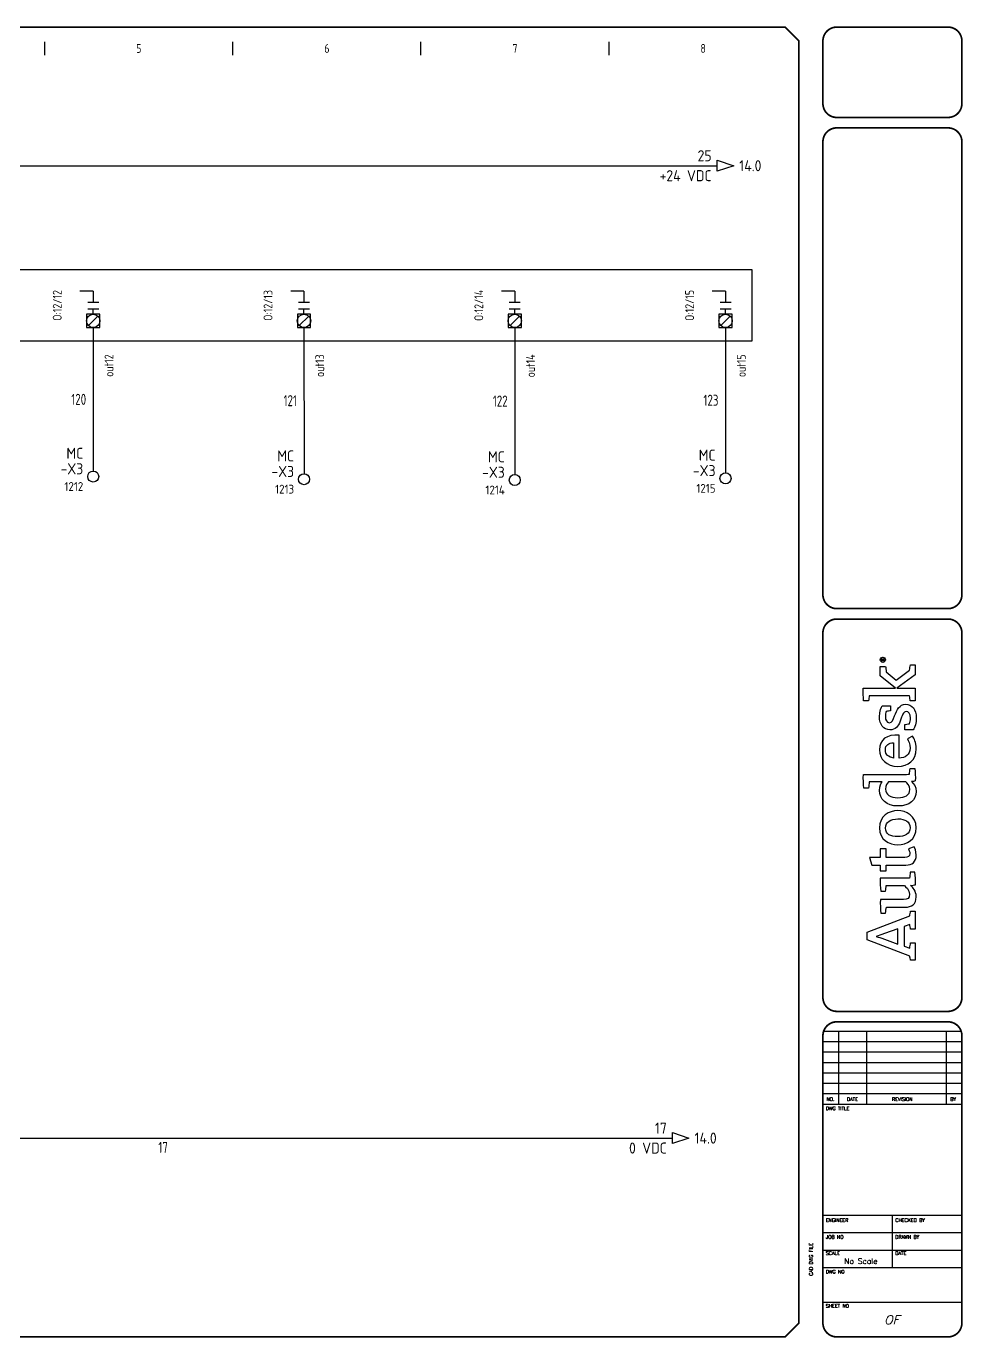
# Model space of a CAD drawing. Header units: millimetres. Extents: x 0 to 840, y 0 to 593.
# Drawn here: x 417 to 840, y 0 to 593 of the extents above; entities that cross this region are included whole.
import ezdxf
from ezdxf.enums import TextEntityAlignment as Align

# ---------------------------------------------------------------- set-up
doc = ezdxf.new("R2010")
doc.units = ezdxf.units.MM
doc.header["$LTSCALE"] = 10
doc.header["$MEASUREMENT"] = 0
for name, color, linetype in [('BLU_1.0mm^2', 5, 'Continuous'), ('DESC', 150, 'Continuous'), ('GRN_2.5mm^2', 3, 'Continuous'), ('GRY_0.5mm^2', 9, 'Continuous'), ('LAYER_1', 160, 'Continuous'), ('LOC', 8, 'Continuous'), ('MISC', 7, 'Continuous'), ('SYMS', 7, 'Continuous'), ('TAGS', 150, 'Continuous'), ('TERMS', 123, 'Continuous'), ('TITLE', 7, 'Continuous'), ('WIRENO', 72, 'Continuous'), ('WIREREF', 52, 'Continuous'), ('XREF', 7, 'Continuous')]:
    doc.layers.add(name, color=color, linetype=linetype)
doc.styles.add('ITALIC', font='ITALIC')
doc.styles.add('SIMPLEX', font='simplex')
doc.styles.add('WD_IEC', font='isocp2.shx', dxfattribs={"width": 0.9, "height": 4})

# ---------------------------------------------------------------- blocks, each defined once
blk = doc.blocks.new('PLCIO_25A5')
at = {"layer": 'SYMS'}
for p, q in [((-16, 16), (-16, 3.2)), ((678.75, 16), (-16, 16)), ((678.75, -16), (678.75, 16)), ((-3, 10), (-3, 4)), ((3, 10), (-3, 10)), ((-2.15, 4.85), (2.15, 9.15)), ((3, 4), (3, 10)), ((95.25, 6.5), (89.25, 6.5)), ((95.25, 6.5), (95.25, 1.5)), ((190.5, 6.5), (184.5, 6.5)), ((190.5, 6.5), (190.5, 1.5)), ((285.75, 6.5), (279.75, 6.5)), ((285.75, 6.5), (285.75, 1.5)), ((381, 6.5), (375, 6.5)), ((381, 6.5), (381, 1.5)), ((476.25, 6.5), (470.25, 6.5)), ((476.25, 6.5), (476.25, 1.5)), ((571.5, 6.5), (565.5, 6.5)), ((571.5, 6.5), (571.5, 1.5)), ((666.75, 6.5), (660.75, 6.5)), ((666.75, 6.5), (666.75, 1.5)), ((-16, 3.2), (-17.7, 1.5)), ((-17.7, 1.5), (-14.3, -1.89)), ((-3, 4), (3, 4)), ((-2.5, 1.5), (2.5, 1.5)), ((0, 4), (0, 1.5)), ((92.75, 1.5), (97.75, 1.5)), ((188, 1.5), (193, 1.5)), ((283.25, 1.5), (288.25, 1.5)), ((378.5, 1.5), (383.5, 1.5)), ((473.75, 1.5), (478.75, 1.5)), ((569, 1.5), (574, 1.5)), ((664.25, 1.5), (669.25, 1.5)), ((-14.3, -1.89), (-16, -3.59)), ((-16, -3.59), (-16, -16)), ((-3, -4), (-3, -10)), ((3, -4), (-3, -4)), ((-2.5, -1.5), (2.5, -1.5)), ((-2.15, -9.15), (2.15, -4.85)), ((0, -4), (0, -1.5)), ((3, -10), (3, -4)), ((92.25, -4), (92.25, -10)), ((98.25, -4), (92.25, -4)), ((92.75, -1.5), (97.75, -1.5)), ((93.1, -9.15), (97.4, -4.85)), ((95.25, -4), (95.25, -1.5)), ((98.25, -10), (98.25, -4)), ((187.5, -4), (187.5, -10)), ((193.5, -4), (187.5, -4)), ((188, -1.5), (193, -1.5)), ((188.35, -9.15), (192.65, -4.85)), ((190.5, -4), (190.5, -1.5)), ((193.5, -10), (193.5, -4)), ((282.75, -4), (282.75, -10)), ((288.75, -4), (282.75, -4)), ((283.25, -1.5), (288.25, -1.5)), ((283.6, -9.15), (287.9, -4.85)), ((285.75, -4), (285.75, -1.5)), ((288.75, -10), (288.75, -4)), ((378, -4), (378, -10)), ((384, -4), (378, -4)), ((378.5, -1.5), (383.5, -1.5)), ((378.85, -9.15), (383.15, -4.85)), ((381, -4), (381, -1.5)), ((384, -10), (384, -4)), ((473.25, -4), (473.25, -10)), ((479.25, -4), (473.25, -4)), ((473.75, -1.5), (478.75, -1.5)), ((474.1, -9.15), (478.4, -4.85)), ((476.25, -4), (476.25, -1.5)), ((479.25, -10), (479.25, -4)), ((568.5, -4), (568.5, -10)), ((574.5, -4), (568.5, -4)), ((569, -1.5), (574, -1.5)), ((569.35, -9.15), (573.65, -4.85)), ((571.5, -4), (571.5, -1.5)), ((574.5, -10), (574.5, -4)), ((663.75, -4), (663.75, -10)), ((669.75, -4), (663.75, -4)), ((664.25, -1.5), (669.25, -1.5)), ((664.6, -9.15), (668.9, -4.85)), ((666.75, -4), (666.75, -1.5)), ((669.75, -10), (669.75, -4)), ((-3, -10), (3, -10)), ((92.25, -10), (98.25, -10)), ((187.5, -10), (193.5, -10)), ((282.75, -10), (288.75, -10)), ((378, -10), (384, -10)), ((473.25, -10), (479.25, -10)), ((568.5, -10), (574.5, -10)), ((663.75, -10), (669.75, -10)), ((-16, -16), (678.75, -16))]:
    blk.add_line(p, q, dxfattribs=at)
for centre in [(0, 7), (0, -7), (95.25, -7), (190.5, -7), (285.75, -7), (381, -7), (476.25, -7), (571.5, -7), (666.75, -7)]:
    blk.add_circle(centre, 3.04, dxfattribs=at)
at = {"style": 'WD_IEC', "width": 0.8}
for tag, p in [('LOC', (-42, 0)), ('TAG_1', (-10.29, 0))]:
    blk.add_attdef(tag, text='', height=4, rotation=90, dxfattribs=at).set_placement(p, align=Align.CENTER)
at = {"layer": 'SYMS', "style": 'WD_IEC', "width": 0.9}
blk.add_attdef('TERMDESC10R', text='', height=4, rotation=90, dxfattribs=at).set_placement((4.08, 18), align=Align.TOP_LEFT)
for tag, p in [('DESCA10', (-3, 22)), ('DESCB10', (2, 22)), ('DESCC10', (7, 22)), ('DESCD10', (12, 22)), ('DESCE10', (17, 22)), ('DESCA11', (92.25, 22)), ('DESCB11', (97.25, 22)), ('DESCC11', (102.25, 22)), ('DESCD11', (107.25, 22)), ('DESCE11', (112.25, 22)), ('DESCA12', (187.5, 22)), ('DESCB12', (192.5, 22)), ('DESCC12', (197.5, 22)), ('DESCD12', (202.5, 22)), ('DESCE12', (207.5, 22)), ('DESCA13', (282.75, 22)), ('DESCB13', (287.75, 22)), ('DESCC13', (292.75, 22)), ('DESCD13', (297.75, 22)), ('DESCE13', (302.75, 22)), ('DESCA14', (378, 22)), ('DESCB14', (383, 22)), ('DESCC14', (388, 22)), ('DESCD14', (393, 22)), ('DESCE14', (398, 22)), ('DESCA15', (473.25, 22)), ('DESCB15', (478.25, 22)), ('DESCC15', (483.25, 22)), ('DESCD15', (488.25, 22)), ('DESCE15', (493.25, 22)), ('DESCA16', (568.5, 22)), ('DESCB16', (573.5, 22)), ('DESCC16', (578.5, 22)), ('DESCD16', (583.5, 22)), ('DESCE16', (588.5, 22)), ('DESCA17', (663.75, 22)), ('DESCB17', (668.75, 22)), ('DESCC17', (673.75, 22)), ('DESCD17', (678.75, 22)), ('DESCE17', (683.75, 22))]:
    blk.add_attdef(tag, p, '', height=4, rotation=90, dxfattribs=at)
for tag, p in [('TERM10R', (-6, 8.5)), ('TERM10L', (-6, -8.5)), ('TERM11', (89.25, -10)), ('TERM12', (184.5, -10)), ('TERM13', (279.75, -10)), ('TERM14', (375, -10)), ('TERM15', (470.25, -10)), ('TERM16', (565.5, -10)), ('TERM17', (660.75, -10))]:
    blk.add_attdef(tag, text='', height=4, rotation=90, dxfattribs=at).set_placement(p, align=Align.CENTER)
at = {"layer": 'SYMS', "style": 'WD_IEC', "width": 0.9, "flags": 1}
for tag, p in [('X2TERM10R', (0, 10)), ('X8TERM10L', (0, -10)), ('X8TERM11L', (95.25, -10)), ('X8TERM12L', (190.5, -10)), ('X8TERM13L', (285.75, -10)), ('X8TERM14L', (381, -10)), ('X8TERM15L', (476.25, -10)), ('X8TERM16L', (571.5, -10)), ('X8TERM17L', (666.75, -10))]:
    blk.add_attdef(tag, text='', height=0.64, rotation=90, dxfattribs=at).set_placement(p, align=Align.RIGHT)
at = {"layer": 'SYMS', "style": 'WD_IEC', "width": 0.8}
blk.add_attdef('TAGA10', text='', height=4, rotation=90, dxfattribs=at).set_placement((5, 0), align=Align.TOP_CENTER)
for tag, p in [('TAGA11', (90.25, 0)), ('TAGA12', (185.5, 0)), ('TAGA13', (280.75, 0)), ('TAGA14', (376, 0)), ('TAGA15', (471.25, 0)), ('TAGA16', (566.5, 0)), ('TAGA17', (661.75, 0))]:
    blk.add_attdef(tag, text='', height=4, rotation=90, dxfattribs=at).set_placement(p, align=Align.MIDDLE_CENTER)
at = {"layer": 'SYMS', "style": 'WD_IEC', "width": 0.9}
for tag, p in [('TERMDESC12', (192.5, -11.5)), ('TERMDESC13', (287.75, -11.5)), ('TERMDESC14', (383, -11.5)), ('TERMDESC15', (478.25, -11.5)), ('TERMDESC16', (573.5, -11.5)), ('TERMDESC17', (668.75, -11.5)), ('TERMDESC11', (97.25, -11.5)), ('TERMDESC10L', (2, -18))]:
    blk.add_attdef(tag, text='', height=4, rotation=90, dxfattribs=at).set_placement(p, align=Align.TOP_RIGHT)
blk = doc.blocks.new('AI9-BLK2')
at = {"layer": 'LAYER_1', "color": 7}
blk.add_circle((0, 0), 2.03, dxfattribs=at)
blk.add_open_spline([(1.7, 0), (1.7, -1), (1, -1.8), (0, -1.8), (-1, -1.8), (-1.7, -1), (-1.7, 0), (-1.7, 1), (-1, 1.8), (0, 1.8), (1, 1.8), (1.7, 1), (1.7, 0)], degree=3, knots=[0, 0, 0, 0, 1, 1, 1, 2, 2, 2, 3, 3, 3, 4, 4, 4, 4], dxfattribs=at)
blk = doc.blocks.new('AI9-BLK1')
at = {"layer": 'LAYER_1', "color": 7}
for points, knots in [([(0.7, -1.1), (0.7, -1.1), (0.2, -0.4), (0.2, -0.4), (0.1, -0.2), (0, -0.2), (-0.1, -0.1), (0.3, 0), (0.5, 0.2), (0.5, 0.5), (0.5, 0.8), (0.3, 1.1), (-0.2, 1.1), (-0.2, 1.1), (-0.8, 1.1), (-0.8, 1.1), (-0.8, 1.1), (-0.8, -1.1), (-0.8, -1.1), (-0.8, -1.1), (-0.5, -1.1), (-0.5, -1.1), (-0.5, -1.1), (-0.5, -0.1), (-0.5, -0.1), (-0.4, -0.1), (-0.3, -0.2), (-0.2, -0.3), (-0.2, -0.3), (0.3, -1.1), (0.3, -1.1), (0.3, -1.1), (0.7, -1.1), (0.7, -1.1)], [0, 0, 0, 0, 1, 1, 1, 2, 2, 2, 3, 3, 3, 4, 4, 4, 5, 5, 5, 6, 6, 6, 7, 7, 7, 8, 8, 8, 9, 9, 9, 10, 10, 10, 11, 11, 11, 11]), ([(0.2, 0.5), (0.2, 0.2), (-0.1, 0.1), (-0.3, 0.1), (-0.3, 0.1), (-0.5, 0.1), (-0.5, 0.1), (-0.5, 0.1), (-0.5, 0.8), (-0.5, 0.8), (-0.5, 0.8), (-0.2, 0.8), (-0.2, 0.8), (0.1, 0.8), (0.2, 0.7), (0.2, 0.5)], [0, 0, 0, 0, 1, 1, 1, 2, 2, 2, 3, 3, 3, 4, 4, 4, 5, 5, 5, 5])]:
    blk.add_open_spline(points, degree=3, knots=knots, dxfattribs=at)
blk = doc.blocks.new('LOGO')
for points, knots in [([(35.2, 4.3), (35.2, 4.3), (22.1, 38.1), (22.1, 38.1), (22.1, 38.1), (16.1, 38.1), (16.1, 38.1), (16.1, 38.1), (3.2, 4.3), (3.2, 4.3), (2.2, 4.2), (0.9, 4), (0, 3.7), (0, 3.7), (0, 0), (0, 0), (0, 0), (13.7, 0), (13.7, 0), (13.7, 0), (13.7, 3.7), (13.7, 3.7), (12.4, 4), (10.9, 4.3), (9.5, 4.4), (9.5, 4.4), (11.1, 8.8), (11.1, 8.8), (11.1, 8.8), (26.8, 8.8), (26.8, 8.8), (26.8, 8.8), (28.4, 4.3), (28.4, 4.3), (27, 4.2), (25.8, 4), (24.5, 3.7), (24.5, 3.7), (24.5, 0), (24.5, 0), (24.5, 0), (38.7, 0), (38.7, 0), (38.7, 0), (38.7, 3.7), (38.7, 3.7), (37.9, 3.9), (36, 4.3), (35.2, 4.3)], [0, 0, 0, 0, 1, 1, 1, 2, 2, 2, 3, 3, 3, 4, 4, 4, 5, 5, 5, 6, 6, 6, 7, 7, 7, 8, 8, 8, 9, 9, 9, 10, 10, 10, 11, 11, 11, 12, 12, 12, 13, 13, 13, 14, 14, 14, 15, 15, 15, 16, 16, 16, 16]), ([(70.8, 23.1), (70.8, 23.1), (70.8, 27.7), (70.8, 27.7), (70.8, 27.7), (75.3, 27.7), (75.3, 27.7), (75.3, 27.7), (75.3, 34.3), (75.3, 34.3), (75.3, 34.3), (81.3, 36.2), (81.3, 36.2), (81.3, 36.2), (81.3, 27.7), (81.3, 27.7), (81.3, 27.7), (88, 27.7), (88, 27.7), (88, 27.7), (88, 23.1), (88, 23.1), (88, 23.1), (81.3, 23.1), (81.3, 23.1), (81.3, 23.1), (81.3, 8.4), (81.3, 8.4), (81.3, 5.6), (82.1, 4.3), (84.3, 4.3), (86, 4.3), (87.5, 5.1), (88, 5.5), (88, 5.5), (89.7, 0.9), (89.7, 0.9), (88.7, 0.3), (86.5, -0.7), (83.2, -0.7), (77.6, -0.7), (75.3, 2.4), (75.3, 7.4), (75.3, 7.4), (75.3, 23.1), (75.3, 23.1), (75.3, 23.1), (70.8, 23.1), (70.8, 23.1)], [0, 0, 0, 0, 1, 1, 1, 2, 2, 2, 3, 3, 3, 4, 4, 4, 5, 5, 5, 6, 6, 6, 7, 7, 7, 8, 8, 8, 9, 9, 9, 10, 10, 10, 11, 11, 11, 12, 12, 12, 13, 13, 13, 14, 14, 14, 15, 15, 15, 16, 16, 16, 16]), ([(147.1, 4.7), (147.1, 5.4), (147, 6.1), (147, 6.9), (147, 6.9), (147, 41.1), (147, 41.1), (143.4, 41.2), (139.3, 41), (136.1, 40.7), (136.1, 40.7), (136.1, 37), (136.1, 37), (137.7, 36.8), (139.6, 36.6), (141, 36.4), (141, 36.4), (141, 36.4), (141, 36.4), (141, 36.4), (141, 26.2), (141, 26.2), (140, 27.1), (138, 28.4), (134.3, 28.4), (127.3, 28.4), (122, 22.6), (122, 13.8), (122, 4.5), (126.6, -0.7), (133.4, -0.7), (137.1, -0.7), (139.6, 1.1), (141.3, 3.1), (141.3, 2.1), (141.6, 0.6), (141.8, 0), (145.2, -0.2), (148.7, 0.1), (151.7, 0.4), (151.7, 0.4), (151.7, 4.1), (151.7, 4.1), (150.2, 4.2), (148.4, 4.5), (147.1, 4.7)], [0, 0, 0, 0, 1, 1, 1, 2, 2, 2, 3, 3, 3, 4, 4, 4, 5, 5, 5, 6, 6, 6, 7, 7, 7, 8, 8, 8, 9, 9, 9, 10, 10, 10, 11, 11, 11, 12, 12, 12, 13, 13, 13, 14, 14, 14, 15, 15, 15, 15]), ([(229.4, 4.6), (229.4, 4.6), (221.5, 15.2), (221.5, 15.2), (221.5, 15.2), (228, 23), (228, 23), (229.4, 23.1), (231.3, 23.3), (232.4, 23.6), (232.4, 23.6), (232.4, 27.7), (232.4, 27.7), (232.4, 27.7), (225, 27.7), (225, 27.7), (225, 27.7), (215.2, 15.6), (215.2, 15.6), (215.2, 15.6), (215.2, 41.2), (215.2, 41.2), (211.8, 41.3), (208.2, 41.2), (205.1, 40.9), (205.1, 40.9), (205.1, 36.9), (205.1, 36.9), (206.5, 36.8), (208, 36.6), (209.1, 36.5), (209.1, 36.5), (209.1, 4.5), (209.1, 4.5), (207.8, 4.4), (206.3, 4.2), (205.1, 4), (205.1, 4), (205.1, 0), (205.1, 0), (205.1, 0), (215.2, 0), (215.2, 0), (215.2, 0), (215.2, 14.5), (215.2, 14.5), (215.2, 14.5), (225.6, 0), (225.6, 0), (225.6, 0), (233.7, 0), (233.7, 0), (233.7, 0), (233.7, 3.8), (233.7, 3.8), (232.2, 4.2), (230.6, 4.4), (229.4, 4.6)], [0, 0, 0, 0, 1, 1, 1, 2, 2, 2, 3, 3, 3, 4, 4, 4, 5, 5, 5, 6, 6, 6, 7, 7, 7, 8, 8, 8, 9, 9, 9, 10, 10, 10, 11, 11, 11, 12, 12, 12, 13, 13, 13, 14, 14, 14, 15, 15, 15, 16, 16, 16, 17, 17, 17, 18, 18, 18, 19, 19, 19, 19]), ([(12.8, 13.8), (12.8, 13.8), (16.6, 24.3), (16.6, 24.3), (17.8, 27.5), (18.2, 28.8), (18.8, 30.9), (18.8, 30.9), (18.9, 30.9), (18.9, 30.9), (19.6, 28.9), (20, 27.5), (21.1, 24.3), (21.1, 24.3), (24.9, 13.8), (24.9, 13.8), (24.9, 13.8), (12.8, 13.8), (12.8, 13.8)], [0, 0, 0, 0, 1, 1, 1, 2, 2, 2, 3, 3, 3, 4, 4, 4, 5, 5, 5, 6, 6, 6, 6]), ([(59.7, -0.1), (59.5, 0.6), (59.2, 2.6), (59.1, 3.8), (57.8, 2), (54.9, -0.7), (50.2, -0.7), (44.2, -0.7), (42, 3.1), (42, 8.1), (42, 8.1), (42, 22.9), (42, 22.9), (40.6, 23.2), (38.8, 23.4), (37.3, 23.5), (37.3, 23.5), (37.3, 27.3), (37.3, 27.3), (40.3, 27.6), (44.4, 27.8), (48, 27.6), (48, 27.6), (48, 9.3), (48, 9.3), (48, 6.2), (49.1, 4.5), (52.3, 4.5), (55.8, 4.5), (58.4, 7.9), (59, 8.6), (59, 8.6), (59, 23), (59, 23), (57.8, 23.2), (56, 23.4), (54.6, 23.5), (54.6, 23.5), (54.6, 27.3), (54.6, 27.3), (57.6, 27.7), (61.5, 27.8), (65, 27.7), (65, 27.7), (65, 4.6), (65, 4.6), (66.3, 4.4), (68.1, 4.2), (69.6, 4.1), (69.6, 4.1), (69.6, 0.3), (69.6, 0.3), (66.7, 0), (63, -0.2), (59.7, -0.1)], [0, 0, 0, 0, 1, 1, 1, 2, 2, 2, 3, 3, 3, 4, 4, 4, 5, 5, 5, 6, 6, 6, 7, 7, 7, 8, 8, 8, 9, 9, 9, 10, 10, 10, 11, 11, 11, 12, 12, 12, 13, 13, 13, 14, 14, 14, 15, 15, 15, 16, 16, 16, 17, 17, 17, 18, 18, 18, 18]), ([(104.8, -0.7), (95.2, -0.7), (91.4, 7), (91.4, 13.8), (91.4, 20.6), (95.1, 28.4), (104.6, 28.4), (114.1, 28.4), (118.3, 20.8), (118.3, 14), (118.3, 7.2), (114.2, -0.7), (104.8, -0.7)], [0, 0, 0, 0, 1, 1, 1, 2, 2, 2, 3, 3, 3, 4, 4, 4, 4]), ([(104.5, 23.6), (99.6, 23.6), (97.8, 19.5), (97.8, 14), (97.8, 8.5), (99.9, 4.1), (104.8, 4.1), (109.8, 4.1), (111.8, 8.2), (111.8, 13.8), (111.8, 19.3), (109.5, 23.6), (104.5, 23.6)], [0, 0, 0, 0, 1, 1, 1, 2, 2, 2, 3, 3, 3, 4, 4, 4, 4]), ([(141, 7.6), (140.3, 6.7), (138.2, 4.3), (135, 4.3), (130.5, 4.3), (128.5, 8.1), (128.5, 13.8), (128.5, 19.6), (130.9, 23.5), (135.4, 23.5), (138.3, 23.5), (139.9, 22.3), (141, 21.3), (141, 21.3), (141, 7.6), (141, 7.6)], [0, 0, 0, 0, 1, 1, 1, 2, 2, 2, 3, 3, 3, 4, 4, 4, 5, 5, 5, 5]), ([(167.6, 4.1), (171.4, 4.1), (173.8, 5.5), (175, 6.2), (175, 6.2), (177.1, 2.1), (177.1, 2.1), (175.5, 1.1), (172.6, -0.7), (167.2, -0.7), (158.2, -0.7), (153.3, 5.5), (153.3, 14), (153.3, 22.5), (158.9, 28.4), (166.4, 28.4), (174.6, 28.4), (178.7, 22.5), (177.9, 12.9), (177.9, 12.9), (159.8, 12.9), (159.8, 12.9), (160, 7.9), (162.3, 4.1), (167.6, 4.1)], [0, 0, 0, 0, 1, 1, 1, 2, 2, 2, 3, 3, 3, 4, 4, 4, 5, 5, 5, 6, 6, 6, 7, 7, 7, 8, 8, 8, 8]), ([(172, 17.3), (171.9, 20.8), (170.4, 23.7), (166.3, 23.7), (162.6, 23.7), (160.6, 21.2), (159.9, 17.3), (159.9, 17.3), (172, 17.3), (172, 17.3)], [0, 0, 0, 0, 1, 1, 1, 2, 2, 2, 3, 3, 3, 3]), ([(193.3, 16.4), (190.2, 17.6), (187.8, 18.3), (187.8, 20.5), (187.8, 22.6), (189.9, 23.7), (192.6, 23.7), (194.1, 23.7), (195.6, 23.5), (196.8, 23.1), (196.9, 21.9), (197.1, 20.1), (197.3, 19.6), (197.3, 19.6), (201.3, 19.6), (201.3, 19.6), (201.3, 19.6), (201.3, 26.1), (201.3, 26.1), (200.2, 26.8), (197.1, 28.4), (192.4, 28.4), (186.5, 28.4), (182.2, 25), (182.2, 20.1), (182.2, 15.7), (184.9, 13.4), (189.1, 11.9), (193.4, 10.4), (196.7, 9.3), (196.7, 7.2), (196.7, 5.1), (195, 3.9), (191.4, 3.9), (189.9, 3.9), (188.1, 4.1), (187, 4.6), (186.9, 5.9), (186.6, 7.8), (186.3, 8.4), (186.3, 8.4), (182.3, 8.4), (182.3, 8.4), (182.3, 8.4), (182.3, 1.6), (182.3, 1.6), (182.3, 1.6), (182.3, 1.6), (182.3, 1.6), (184.1, 0.5), (187.5, -0.8), (191.8, -0.8), (198.3, -0.8), (202.4, 2.6), (202.4, 7.8), (202.4, 12.5), (197.8, 14.6), (193.3, 16.4)], [0, 0, 0, 0, 1, 1, 1, 2, 2, 2, 3, 3, 3, 4, 4, 4, 5, 5, 5, 6, 6, 6, 7, 7, 7, 8, 8, 8, 9, 9, 9, 10, 10, 10, 11, 11, 11, 12, 12, 12, 13, 13, 13, 14, 14, 14, 15, 15, 15, 16, 16, 16, 17, 17, 17, 18, 18, 18, 19, 19, 19, 19])]:
    blk.add_open_spline(points, degree=3, knots=knots)
for name, p in [('AI9-BLK2', (237.6, 25.7)), ('AI9-BLK1', (237.8, 25.7))]:
    blk.add_blockref(name, p)
blk = doc.blocks.new('acade_title')
at = {"layer": 'SYMS'}
for p, q in [((425, 580), (425, 586)), ((510, 580), (510, 586)), ((595, 580), (595, 586)), ((680, 580), (680, 586))]:
    blk.add_line(p, q, dxfattribs=at)
at = {"layer": 'TITLE'}
for p, q in [((765.79, 586.36), (765.79, 551.29)), ((776.63, 138.97), (839.44, 138.97)), ((783.7, 138.97), (783.7, 106)), ((796.26, 138.97), (796.26, 106)), ((832.38, 138.97), (832.38, 106)), ((776.63, 134.26), (839.44, 134.26)), ((776.63, 129.55), (839.44, 129.55)), ((776.63, 124.84), (839.44, 124.84)), ((776.63, 120.13), (839.44, 120.13)), ((776.63, 115.42), (839.44, 115.42)), ((776.63, 110.71), (839.44, 110.71)), ((776.63, 106), (839.44, 106)), ((765.79, 7.07), (765.79, 55.62)), ((776.63, 55.75), (839.44, 55.75)), ((808.04, 32.19), (808.04, 55.75)), ((776.63, 47.89), (839.44, 47.89)), ((776.63, 40.04), (839.44, 40.04)), ((776.63, 32.19), (839.44, 32.19)), ((776.63, 16.49), (839.44, 16.49))]:
    blk.add_line(p, q, dxfattribs=at)
at = {"layer": 'TITLE', "const_width": 0.784}
blk.add_lwpolyline([(765.79, 7.07), (765.79, 586.36), (759.5, 592.64), (7.07, 592.64), (0.79, 586.36), (0.79, 7.07), (7.07, 0.79), (759.5, 0.79)], close=True, dxfattribs=at)
for points in [[(782.91, 592.64, 0.414214), (776.63, 586.36, 0.414214)], [(839.44, 586.36, 0.414214), (833.16, 592.64, 0.414214)], [(776.63, 558.09, 0.414214), (782.91, 551.81, 0.414214)], [(833.16, 551.81, 0.414214), (839.44, 558.09, 0.414214)], [(782.91, 547.1, 0.414214), (776.63, 540.82, 0.414214)], [(839.44, 540.82, 0.414214), (833.16, 547.1, 0.414214)], [(776.63, 336.15, 0.414214), (782.91, 329.87, 0.414214)], [(833.16, 329.87, 0.414214), (839.44, 336.15, 0.414214)], [(782.91, 325.16, 0.414214), (776.63, 318.88, 0.414214)], [(839.44, 318.88, 0.414214), (833.16, 325.16, 0.414214)], [(776.63, 154.15, 0.414214), (782.91, 147.87, 0.414214)], [(833.16, 147.87, 0.414214), (839.44, 154.15, 0.414214)], [(782.91, 143.16, 0.414214), (776.63, 136.88, 0.414214)], [(839.44, 136.88, 0.414214), (833.16, 143.16, 0.414214)], [(776.63, 7.07, 0.414214), (782.91, 0.79, 0.414214)], [(833.16, 0.79, 0.414214), (839.44, 7.07, 0.414214)]]:
    blk.add_lwpolyline(points, format="xyb", dxfattribs=at)
for points in [[(833.16, 592.64), (782.91, 592.64)], [(776.63, 586.36), (776.63, 558.09)], [(839.44, 586.36), (839.44, 558.09)], [(833.16, 551.81), (782.91, 551.81)], [(833.16, 547.1), (782.91, 547.1)], [(776.63, 540.82), (776.63, 336.15)], [(839.44, 540.82), (839.44, 336.15)], [(782.91, 329.87), (833.16, 329.87)], [(782.91, 325.16), (833.16, 325.16)], [(782.91, 147.87), (833.16, 147.87)], [(782.91, 143.16), (833.16, 143.16)], [(776.63, 136.88), (776.63, 7.07)], [(839.44, 136.88), (839.44, 7.07)], [(782.91, 0.79), (833.16, 0.79)]]:
    blk.add_lwpolyline(points, dxfattribs=at)
at = {"layer": 'TITLE', "color": 7, "const_width": 0.784}
for points in [[(776.63, 318.88), (776.63, 154.15)], [(839.44, 318.88), (839.44, 154.15)]]:
    blk.add_lwpolyline(points, dxfattribs=at)
at = {"xscale": 0.571500000000015, "yscale": 0.571500000000015, "zscale": 0.571500000000015, "rotation": 90}
blk.add_blockref('LOGO', (818.39, 170.97), dxfattribs=at)
at = {"layer": 'SYMS', "style": 'WD_IEC', "width": 0.9}
for s, p in [('5', (467.5, 581)), ('6', (552.5, 581)), ('7', (637.5, 581)), ('8', (722.5, 581))]:
    blk.add_text(s, height=4, dxfattribs=at).set_placement(p, align=Align.CENTER)
at = {"layer": 'TITLE', "color": 1}
for s, height, style, p in [('NO.', 1.57, 'SIMPLEX', (780.03, 108.22)), ('DATE', 1.57, 'SIMPLEX', (789.98, 108.22)), ('REVISION', 1.57, 'SIMPLEX', (812.49, 108.22)), ('BY', 1.57, 'SIMPLEX', (835.52, 108.22)), ('OF', 4, 'ITALIC', (807.77, 8.51))]:
    blk.add_text(s, height=height, dxfattribs=dict(at, style=style)).set_placement(p, align=Align.MIDDLE)
at = {"layer": 'TITLE', "color": 1, "style": 'SIMPLEX'}
for s, p in [('DWG TITLE', (777.94, 103.25)), ('ENGINEER', (777.94, 52.74)), ('CHECKED BY', (809.35, 52.74)), ('JOB NO', (777.94, 45.15)), ('DRAWN BY', (809.35, 45.15)), ('SCALE', (777.94, 37.82)), ('DATE', (809.35, 37.82)), ('DWG NO', (777.94, 29.44)), ('SHEET NO', (777.94, 14))]:
    blk.add_text(s, height=1.57, dxfattribs=at).set_placement(p)
blk.add_text('CAD DWG FILE', height=1.5703, rotation=90, dxfattribs=at).set_placement((772.05, 28.4))
at = {"layer": 'TITLE', "color": 1, "style": 'ITALIC'}
for tag, height, p in [('TITLE#1', 3, (806.47, 85.58)), ('TITLE#2', 3, (806.47, 80.5)), ('TITLE#3', 3, (806.47, 75.41)), ('TITLE#4', 3, (806.47, 70.33)), ('DWG#', 4, (806.47, 20.76))]:
    blk.add_attdef(tag, text='', height=height, dxfattribs=at).set_placement(p, align=Align.CENTER)
at = {"layer": 'TITLE', "color": 1, "style": 'SIMPLEX'}
blk.add_attdef('CAD#', (772.63, 49.19), '', height=2.5, rotation=90, dxfattribs=at)
at = {"layer": 'TITLE', "color": 1}
for tag, p, height, style in [('ENGINEER', (783.37, 49.19), 2.5, 'ITALIC'), ('CHKDBY', (813.2, 49.2), 2.5, 'ITALIC'), ('JOB#', (789.06, 41.3), 2.5, 'SIMPLEX'), ('DRAWNBY', (814.95, 41.3), 2.5, 'ITALIC'), ('SCALE', (786.29, 33.76), 2.5, 'SIMPLEX'), ('DATE', (812.8, 33.76), 2.5, 'SIMPLEX'), ('SHTS', (815.9, 6.29), 4, 'ITALIC')]:
    blk.add_attdef(tag, p, '', height=height, dxfattribs=dict(at, style=style))
at = {"layer": 'TITLE', "color": 1, "style": 'ITALIC'}
blk.add_attdef('SH#', text='', height=4, dxfattribs=at).set_placement((799.54, 6.29), align=Align.RIGHT)
at = {"layer": 'TITLE', "color": 7, "flags": 9}
blk.add_attdef('WD_TB', (782.91, 0.79), '', height=3.14, dxfattribs=at)
blk = doc.blocks.new('HA1S1')
blk.add_lwpolyline([(0, 1.25), (3.75, 0), (0, -1.25)], close=True)
at = {"style": 'WD_IEC'}
for tag, height, flags, p in [('WIRENO', 2.5, 8, (-1.25, 1)), ('SIGCODE', 1, 1, (5, 1.8))]:
    blk.add_attdef(tag, text='', height=height, dxfattribs=dict(at, flags=flags)).set_placement(p, align=Align.RIGHT)
at = {"style": 'WD_IEC', "flags": 1}
blk.add_attdef('X4TERM01', (0, 0), '', height=0.32, dxfattribs=at)
at = {"style": 'WD_IEC'}
blk.add_attdef('XREF', text='', height=2.5, dxfattribs=at).set_placement((5, 0), align=Align.MIDDLE_LEFT)
blk.add_attdef('DESC1', text='', height=2.5, dxfattribs=at).set_placement((-1.25, -1), align=Align.TOP_RIGHT)
blk = doc.blocks.new('VT0002')
blk.add_circle((0, 0), 1.25)
at = {"style": 'WD_IEC'}
for tag, p in [('INST', (-2.25, 6.5)), ('LOC', (-2.25, 3.5)), ('DESC1', (-2.25, -6.25)), ('DESC2', (-2.25, -9.25)), ('DESC3', (-2.25, -12.25))]:
    blk.add_attdef(tag, text='', height=2.5, dxfattribs=at).set_placement(p, align=Align.RIGHT)
at = {"style": 'WD_IEC', "flags": 1}
for tag, p, height in [('ASSYCODE', (2.75, 10.75), 1), ('CATDESC', (2.75, 9.25), 1), ('MFG', (2.75, 7.25), 1.5), ('CAT', (2.75, 4.75), 1.5), ('X4PIN01', (-1.25, 1), 0.25), ('X4TERM01', (-1.25, 0), 0.25), ('X4TERMDESC01', (-1.25, 0.5), 0.4), ('STRIPSEQ', (0, 0), 0.025), ('X2PIN01', (0, 2.25), 0.25), ('X2TERM01', (0, 1.25), 0.25), ('X8PIN01', (0, -0.25), 0.25), ('X2TERMDESC01', (0, 1.75), 0.4), ('X1PIN01', (1.25, 1), 0.25), ('X1TERM01', (1.25, 0), 0.25), ('X1TERMDESC01', (1.25, 0.5), 0.4), ('LINKTERM', (0, -0.04), 0.025), ('X8TERM01', (0, -1.25), 0.25), ('X8TERMDESC01', (0, -0.75), 0.4)]:
    blk.add_attdef(tag, p, '', height=height, dxfattribs=at)
at = {"style": 'WD_IEC', "flags": 8}
for tag, height, p in [('TAGSTRIP', 2.5, (-2.25, 0.5)), ('TERM01', 2, (-2.25, -3.25))]:
    blk.add_attdef(tag, text='', height=height, dxfattribs=at).set_placement(p, align=Align.RIGHT)
blk = doc.blocks.new('WD_WNH')
at = {"linetype": 'Continuous', "style": 'WD_IEC', "width": 0.8}
blk.add_attdef('WIRENO', text='', height=2.5, dxfattribs=at).set_placement((0, 0.75), align=Align.CENTER)
at = {"style": 'WD_IEC', "flags": 1}
for tag, p in [('W08USER', (0, 0.375)), ('W04USER', (0, 0.875)), ('W05USER', (0, 0.75)), ('W09USER', (0, 0.25)), ('W03USER', (0, 1)), ('W06USER', (0, 0.625)), ('W07USER', (0, 0.5)), ('W02USER', (0, 1.125)), ('W01USER', (0, 1.25)), ('W10USER', (0, 0.125))]:
    blk.add_attdef(tag, text='', height=0.08, dxfattribs=at).set_placement(p, align=Align.CENTER)
blk = doc.blocks.new('WD_WNV')
at = {"linetype": 'Continuous', "style": 'WD_IEC', "width": 0.8}
blk.add_attdef('WIRENO', text='', height=2.5, dxfattribs=at).set_placement((-1.6, 0), align=Align.MIDDLE_RIGHT)
at = {"style": 'WD_IEC', "flags": 1}
for tag, p in [('W08USER', (-1, 0.375)), ('W04USER', (-1, 0.875)), ('W05USER', (-1, 0.75)), ('W09USER', (-1, 0.25)), ('W03USER', (-1, 1)), ('W06USER', (-1, 0.625)), ('W07USER', (-1, 0.5)), ('W02USER', (-1, 1.125)), ('W01USER', (-1, 1.25)), ('W10USER', (-1, 0.125))]:
    blk.add_attdef(tag, text='', height=0.08, dxfattribs=at).set_placement(p, align=Align.CENTER)

msp = doc.modelspace()

# ---------------------------------------------------------------- linework, layer by layer
at = {"layer": 'BLU_1.0mm^2'}
msp.add_line((70.88, 530), (728.83, 530), dxfattribs=at)
at = {"layer": 'GRN_2.5mm^2'}
msp.add_line((356.62, 90.62), (708.6, 90.62), dxfattribs=at)
at = {"layer": 'GRY_0.5mm^2'}
for p, q in [((446.88, 456.83), (446.88, 392.05)), ((542.12, 456.83), (542.16, 390.85)), ((637.38, 456.83), (637.38, 390.47)), ((732.62, 456.83), (732.62, 391.22))]:
    msp.add_line(p, q, dxfattribs=at)

# ---------------------------------------------------------------- block references
at = {"layer": 'SYMS'}
ref = msp.add_blockref('acade_title', (0, 0), dxfattribs=at)
ref.add_attrib('SCALE', 'No Scale', (786.29, 33.76), dxfattribs={"layer": 'MISC', "color": 1, "height": 2.5, "style": 'SIMPLEX'})
ref = msp.add_blockref('HA1S1', (728.83, 530), dxfattribs=dict(at, xscale=2, yscale=2, zscale=2))
ref.add_attrib('XREF', '14.0', dxfattribs={"layer": 'XREF', "height": 5, "style": 'WD_IEC'}).set_placement((738.83, 530), align=Align.MIDDLE_LEFT)
ref.add_attrib('DESC1', '+24 VDC', dxfattribs={"layer": 'DESC', "height": 5, "style": 'WD_IEC'}).set_placement((726.33, 528), align=Align.TOP_RIGHT)
ref.add_attrib('WIRENO', '25', dxfattribs={"layer": 'WIREREF', "height": 5, "style": 'WD_IEC', "flags": 8}).set_placement((726.33, 532), align=Align.RIGHT)
ref = msp.add_blockref('PLCIO_25A5', (65.88, 466.88), dxfattribs=at)
ref.add_attrib('TAGA10', 'O:12/08', dxfattribs={"layer": 'TAGS', "height": 4, "rotation": 90, "style": 'WD_IEC', "width": 0.9}).set_placement((70.88, 466.88), align=Align.TOP_CENTER)
ref.add_attrib('TERMDESC10L', '+V2', dxfattribs={"layer": 'TERMS', "height": 4, "rotation": 90, "style": 'WD_IEC', "width": 0.9}).set_placement((67.88, 497.12), align=Align.TOP_RIGHT)
ref.add_attrib('TERMDESC10R', 'out8', dxfattribs={"layer": 'TERMS', "height": 4, "rotation": 90, "style": 'WD_IEC', "width": 0.9}).set_placement((67.46, 433.75), align=Align.TOP_LEFT)
ref.add_attrib('TAGA11', 'O:12/09', dxfattribs={"layer": 'TAGS', "height": 4, "rotation": 90, "style": 'WD_IEC', "width": 0.9}).set_placement((144.88, 466.88), align=Align.MIDDLE_CENTER)
ref.add_attrib('TERMDESC11', 'out9', dxfattribs={"layer": 'TERMS', "height": 4, "rotation": 90, "style": 'WD_IEC', "width": 0.9}).set_placement((166.25, 444.75), align=Align.TOP_RIGHT)
ref.add_attrib('TAGA12', 'O:12/10', dxfattribs={"layer": 'TAGS', "height": 4, "rotation": 90, "style": 'WD_IEC', "width": 0.9}).set_placement((240.12, 466.88), align=Align.MIDDLE_CENTER)
ref.add_attrib('TERMDESC12', 'out10', dxfattribs={"layer": 'TERMS', "height": 4, "rotation": 90, "style": 'WD_IEC', "width": 0.9}).set_placement((261.5, 444.75), align=Align.TOP_RIGHT)
ref.add_attrib('TAGA13', 'O:12/11', dxfattribs={"layer": 'TAGS', "height": 4, "rotation": 90, "style": 'WD_IEC', "width": 0.9}).set_placement((335.38, 466.88), align=Align.MIDDLE_CENTER)
ref.add_attrib('TERMDESC13', 'out11', dxfattribs={"layer": 'TERMS', "height": 4, "rotation": 90, "style": 'WD_IEC', "width": 0.9}).set_placement((358, 444.75), align=Align.TOP_RIGHT)
ref.add_attrib('TAGA14', 'O:12/12', dxfattribs={"layer": 'TAGS', "height": 4, "rotation": 90, "style": 'WD_IEC', "width": 0.9}).set_placement((430.62, 466.88), align=Align.MIDDLE_CENTER)
ref.add_attrib('TERMDESC14', 'out12', dxfattribs={"layer": 'TERMS', "height": 4, "rotation": 90, "style": 'WD_IEC', "width": 0.9}).set_placement((452, 444.75), align=Align.TOP_RIGHT)
ref.add_attrib('TAGA15', 'O:12/13', dxfattribs={"layer": 'TAGS', "height": 4, "rotation": 90, "style": 'WD_IEC', "width": 0.9}).set_placement((525.88, 466.88), align=Align.MIDDLE_CENTER)
ref.add_attrib('TERMDESC15', 'out13', dxfattribs={"layer": 'TERMS', "height": 4, "rotation": 90, "style": 'WD_IEC', "width": 0.9}).set_placement((547.25, 444.75), align=Align.TOP_RIGHT)
ref.add_attrib('TAGA16', 'O:12/14', dxfattribs={"layer": 'TAGS', "height": 4, "rotation": 90, "style": 'WD_IEC', "width": 0.9}).set_placement((621.12, 466.88), align=Align.MIDDLE_CENTER)
ref.add_attrib('TERMDESC16', 'out14', dxfattribs={"layer": 'TERMS', "height": 4, "rotation": 90, "style": 'WD_IEC', "width": 0.9}).set_placement((642.5, 444.75), align=Align.TOP_RIGHT)
ref.add_attrib('TAGA17', 'O:12/15', dxfattribs={"layer": 'TAGS', "height": 4, "rotation": 90, "style": 'WD_IEC', "width": 0.9}).set_placement((716.38, 466.88), align=Align.MIDDLE_CENTER)
ref.add_attrib('TERMDESC17', 'out15', dxfattribs={"layer": 'TERMS', "height": 4, "rotation": 90, "style": 'WD_IEC', "width": 0.9}).set_placement((737.75, 444.75), align=Align.TOP_RIGHT)
ref.add_attrib('LOC', 'MC', dxfattribs={"layer": 'LOC', "height": 4, "rotation": 90, "style": 'WD_IEC', "width": 0.9}).set_placement((42.89, 466.14), align=Align.CENTER)
ref.add_attrib('TAG_1', '-PLC4', dxfattribs={"layer": 'TAGS', "height": 4, "rotation": 90, "style": 'WD_IEC', "width": 0.9}).set_placement((55.59, 466.88), align=Align.CENTER)
ref = msp.add_blockref('VT0002', (446.88, 389.55), dxfattribs=dict(at, xscale=2, yscale=2, zscale=2))
ref.add_attrib('TERM01', '1212', dxfattribs={"layer": 'TERMS', "height": 4, "style": 'WD_IEC', "flags": 8}).set_placement((442.38, 383.05), align=Align.RIGHT)
ref.add_attrib('LOC', 'MC', dxfattribs={"layer": 'LOC', "height": 5, "style": 'WD_IEC'}).set_placement((442.38, 397.55), align=Align.RIGHT)
ref.add_attrib('TAGSTRIP', '-X3', dxfattribs={"layer": 'TAGS', "height": 5, "style": 'WD_IEC', "flags": 8}).set_placement((442.38, 390.55), align=Align.RIGHT)
ref = msp.add_blockref('VT0002', (542.16, 388.35), dxfattribs=dict(at, xscale=2, yscale=2, zscale=2))
ref.add_attrib('TERM01', '1213', dxfattribs={"layer": 'TERMS', "height": 4, "style": 'WD_IEC', "flags": 8}).set_placement((537.66, 381.85), align=Align.RIGHT)
ref.add_attrib('LOC', 'MC', dxfattribs={"layer": 'LOC', "height": 5, "style": 'WD_IEC'}).set_placement((537.66, 396.35), align=Align.RIGHT)
ref.add_attrib('TAGSTRIP', '-X3', dxfattribs={"layer": 'TAGS', "height": 5, "style": 'WD_IEC', "flags": 8}).set_placement((537.66, 389.35), align=Align.RIGHT)
ref = msp.add_blockref('VT0002', (637.38, 387.97), dxfattribs=dict(at, xscale=2, yscale=2, zscale=2))
ref.add_attrib('TERM01', '1214', dxfattribs={"layer": 'TERMS', "height": 4, "style": 'WD_IEC', "flags": 8}).set_placement((632.88, 381.47), align=Align.RIGHT)
ref.add_attrib('LOC', 'MC', dxfattribs={"layer": 'LOC', "height": 5, "style": 'WD_IEC'}).set_placement((632.88, 395.97), align=Align.RIGHT)
ref.add_attrib('TAGSTRIP', '-X3', dxfattribs={"layer": 'TAGS', "height": 5, "style": 'WD_IEC', "flags": 8}).set_placement((632.88, 388.97), align=Align.RIGHT)
ref = msp.add_blockref('VT0002', (732.62, 388.72), dxfattribs=dict(at, xscale=2, yscale=2, zscale=2))
ref.add_attrib('TERM01', '1215', dxfattribs={"layer": 'TERMS', "height": 4, "style": 'WD_IEC', "flags": 8}).set_placement((728.12, 382.22), align=Align.RIGHT)
ref.add_attrib('LOC', 'MC', dxfattribs={"layer": 'LOC', "height": 5, "style": 'WD_IEC'}).set_placement((728.12, 396.72), align=Align.RIGHT)
ref.add_attrib('TAGSTRIP', '-X3', dxfattribs={"layer": 'TAGS', "height": 5, "style": 'WD_IEC', "flags": 8}).set_placement((728.12, 389.72), align=Align.RIGHT)
ref = msp.add_blockref('HA1S1', (708.6, 90.62), dxfattribs=dict(at, xscale=2, yscale=2, zscale=2))
ref.add_attrib('XREF', '14.0', dxfattribs={"layer": 'XREF', "height": 5, "style": 'WD_IEC'}).set_placement((718.6, 90.62), align=Align.MIDDLE_LEFT)
ref.add_attrib('DESC1', '0 VDC', dxfattribs={"layer": 'DESC', "height": 5, "style": 'WD_IEC'}).set_placement((706.1, 88.62), align=Align.TOP_RIGHT)
ref.add_attrib('WIRENO', '17', dxfattribs={"layer": 'WIREREF', "height": 5, "style": 'WD_IEC', "flags": 8}).set_placement((706.1, 92.62), align=Align.RIGHT)
at = {"layer": 'WIRENO'}
ref = msp.add_blockref('WD_WNV', (446.88, 424.44), dxfattribs=dict(at, xscale=2, yscale=2, zscale=2))
ref.add_attrib('WIRENO', '120', dxfattribs={"linetype": 'Continuous', "height": 5, "style": 'WD_IEC', "width": 0.8}).set_placement((443.68, 424.44), align=Align.MIDDLE_RIGHT)
ref = msp.add_blockref('WD_WNV', (542.14, 423.84), dxfattribs=dict(at, xscale=2, yscale=2, zscale=2))
ref.add_attrib('WIRENO', '121', dxfattribs={"linetype": 'Continuous', "height": 5, "style": 'WD_IEC', "width": 0.8}).set_placement((538.94, 423.84), align=Align.MIDDLE_RIGHT)
ref = msp.add_blockref('WD_WNV', (637.38, 423.65), dxfattribs=dict(at, xscale=2, yscale=2, zscale=2))
ref.add_attrib('WIRENO', '122', dxfattribs={"linetype": 'Continuous', "height": 5, "style": 'WD_IEC', "width": 0.8}).set_placement((634.17, 423.65), align=Align.MIDDLE_RIGHT)
ref = msp.add_blockref('WD_WNV', (732.62, 424.03), dxfattribs=dict(at, xscale=2, yscale=2, zscale=2))
ref.add_attrib('WIRENO', '123', dxfattribs={"linetype": 'Continuous', "height": 5, "style": 'WD_IEC', "width": 0.8}).set_placement((729.42, 424.03), align=Align.MIDDLE_RIGHT)
ref = msp.add_blockref('WD_WNH', (478.58, 90.62), dxfattribs=dict(at, xscale=-2, yscale=2, zscale=2, rotation=180))
ref.add_attrib('WIRENO', '17', dxfattribs={"linetype": 'Continuous', "height": 5, "style": 'WD_IEC', "width": 0.8}).set_placement((478.47, 83.92), align=Align.CENTER)

doc.saveas('drawing.dxf')
